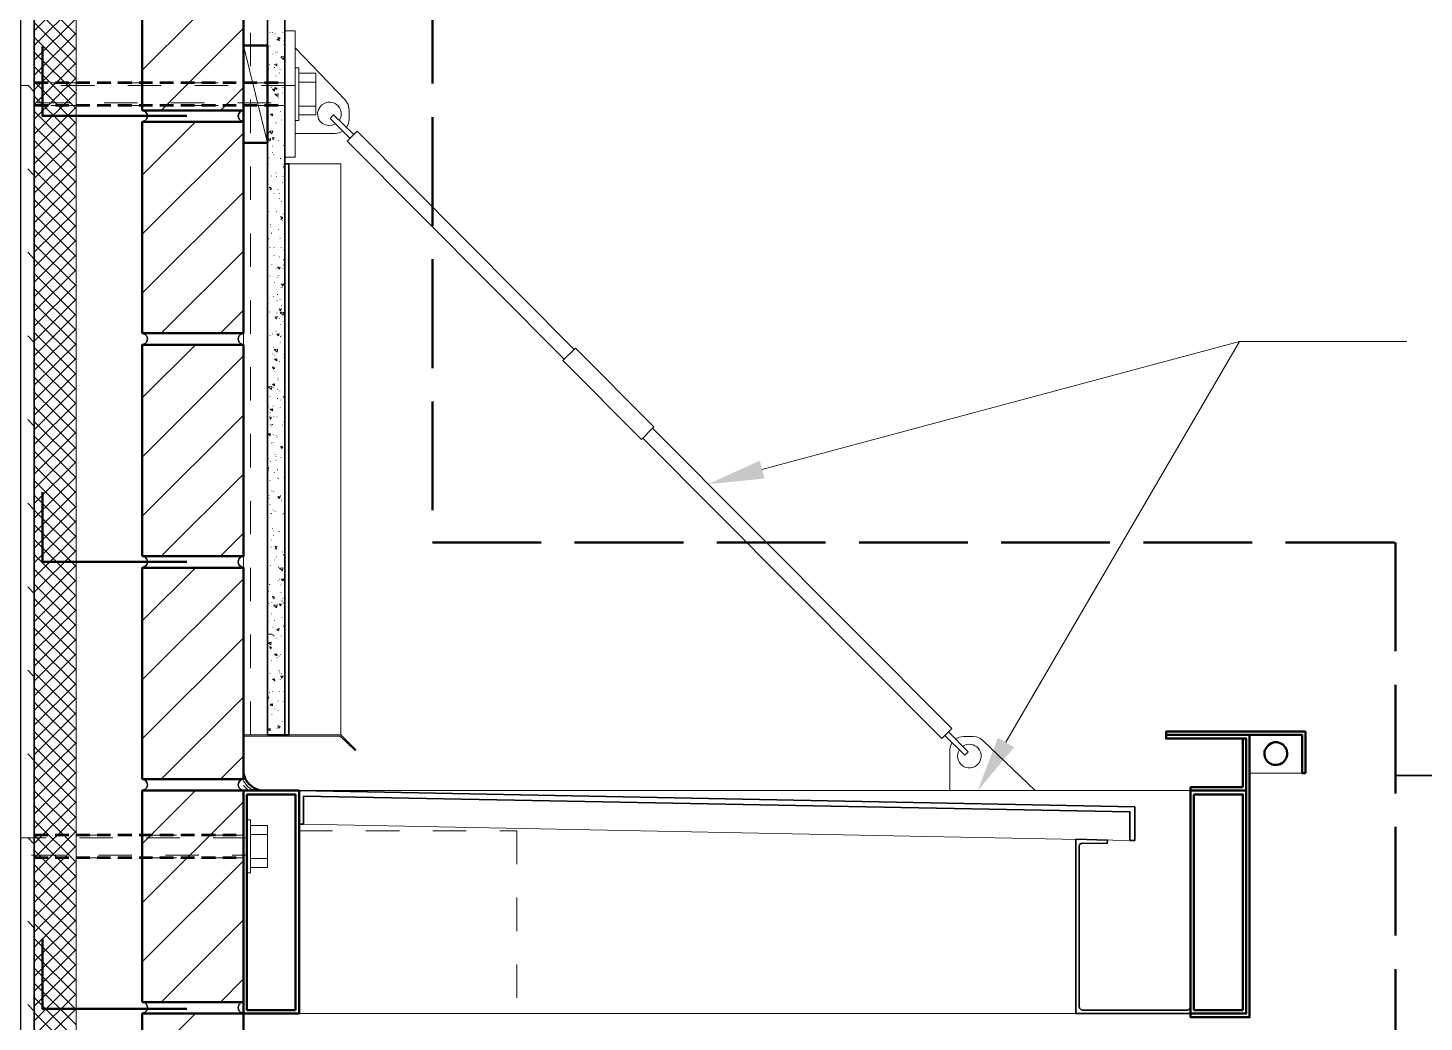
# Model space of a CAD drawing. Header units: inches. Extents: x 5 to 516, y -193 to 129.
# Drawn here: x 340.512 to 344.688, y -35.328 to -32.355 of the extents above; entities that cross this region are included whole.
import ezdxf

# ---------------------------------------------------------------- set-up
doc = ezdxf.new("R2010")
doc.units = ezdxf.units.IN
doc.header["$MEASUREMENT"] = 0
doc.linetypes.add('PDF_IMPORT', pattern=[1, 0.8, -0.2])
doc.layers.add('PDF5_Geometry', color=7, linetype='Continuous')
doc.layers.add('PDF5_Solid Fills', color=7, linetype='Continuous')

msp = doc.modelspace()

# ---------------------------------------------------------------- hatches: boundary and pattern name
at = {"layer": 'PDF5_Solid Fills', "transparency": 33554559}
for points in [[(340.5365054, -43.3156769), (340.5321397, -43.3156769), (340.5321397, -44.6301215), (340.5365841, -44.625677), (340.536584, -25.9690092), (340.5354729, -25.9690092)], [(340.5310275, -32.5145646), (340.5310275, -32.5223423), (340.5732497, -32.5223432), (340.5732497, -32.5145646)], [(340.5943594, -32.5145646), (340.5943594, -32.5223423), (340.6354705, -32.5223432), (340.6354705, -32.5145646)], [(340.6565836, -32.5145646), (340.6565836, -32.5223423), (340.6976947, -32.5223432), (340.6976947, -32.5145646)], [(340.7188078, -32.5145646), (340.7188078, -32.5223423), (340.7610301, -32.5223432), (340.7610301, -32.5145646)], [(340.7810275, -32.5145646), (340.7810275, -32.5223423), (340.8232497, -32.5223432), (340.8232497, -32.5145646)], [(340.8443594, -32.5145646), (340.8443594, -32.5223423), (340.8854705, -32.5223432), (340.8854705, -32.5145646)], [(340.9065836, -32.5145646), (340.9065836, -32.5223423), (340.9476947, -32.5223432), (340.9476947, -32.5145646)], [(340.9688078, -32.5145646), (340.9688078, -32.5223423), (341.0110301, -32.5223432), (341.0110301, -32.5145646)], [(341.0310275, -32.5145646), (341.0310275, -32.5223423), (341.0732498, -32.5223432), (341.0732498, -32.5145646)], [(341.0943594, -32.5145646), (341.0943594, -32.5223423), (341.1354705, -32.5223432), (341.1354705, -32.5145646)], [(341.1565836, -32.5145646), (341.1565836, -32.5223423), (341.1976948, -32.5223432), (341.1976948, -32.5145646)], [(341.2188079, -32.5145646), (341.2188079, -32.5223423), (341.2610301, -32.5223432), (341.2610301, -32.5145646)], [(340.5310275, -32.582343), (340.5310275, -32.5901208), (340.5732497, -32.5901204), (340.5732497, -32.582343)], [(340.5943594, -32.582343), (340.5943594, -32.5901208), (340.6354705, -32.5901204), (340.6354705, -32.582343)], [(340.6565836, -32.582343), (340.6565836, -32.5901208), (340.6976947, -32.5901204), (340.6976947, -32.582343)], [(340.7188078, -32.582343), (340.7188078, -32.5901208), (340.7610301, -32.5901204), (340.7610301, -32.582343)], [(340.7810275, -32.582343), (340.7810275, -32.5901208), (340.8232497, -32.5901204), (340.8232497, -32.582343)], [(340.8443594, -32.582343), (340.8443594, -32.5901208), (340.8854705, -32.5901204), (340.8854705, -32.582343)], [(340.9065836, -32.582343), (340.9065836, -32.5901208), (340.9476947, -32.5901204), (340.9476947, -32.582343)], [(340.9688078, -32.582343), (340.9688078, -32.5901208), (341.0110301, -32.5901204), (341.0110301, -32.582343)], [(341.0310275, -32.582343), (341.0310275, -32.5901208), (341.0732498, -32.5901204), (341.0732498, -32.582343)], [(341.0943594, -32.582343), (341.0943594, -32.5901208), (341.1354705, -32.5901204), (341.1354705, -32.582343)], [(341.1565836, -32.582343), (341.1565836, -32.5901208), (341.1976948, -32.5901204), (341.1976948, -32.582343)], [(341.2188079, -32.582343), (341.2188079, -32.5901208), (341.2610301, -32.5901204), (341.2610301, -32.582343)], [(340.5310275, -34.7645647), (340.5310275, -34.7723425), (340.5732497, -34.7723433), (340.5732497, -34.7645647)], [(340.5932517, -34.7645647), (340.5932517, -34.7723425), (340.6354739, -34.7723433), (340.6354739, -34.7645647)], [(340.6565836, -34.7645647), (340.6565836, -34.7723425), (340.6976947, -34.7723433), (340.6976947, -34.7645647)], [(340.7188078, -34.7645647), (340.7188078, -34.7723425), (340.7599189, -34.7723433), (340.7599189, -34.7645647)], [(340.7810275, -34.7645647), (340.7810275, -34.7723425), (340.8232497, -34.7723433), (340.8232497, -34.7645647)], [(340.8443594, -34.7645647), (340.8443594, -34.7723425), (340.8854705, -34.7723433), (340.8854705, -34.7645647)], [(340.9065836, -34.7645647), (340.9065836, -34.7723425), (340.9476947, -34.7723433), (340.9476947, -34.7645647)], [(340.9688078, -34.7645647), (340.9688078, -34.7723425), (341.0110301, -34.7723433), (341.0110301, -34.7645647)], [(341.0310275, -34.7645647), (341.0310275, -34.7723425), (341.0732498, -34.7723433), (341.0732498, -34.7645647)], [(341.0943594, -34.7645647), (341.0943594, -34.7723425), (341.1354705, -34.7723433), (341.1354705, -34.7645647)], [(340.5310275, -34.8323432), (340.5310275, -34.8401209), (340.5732497, -34.8401206), (340.5732497, -34.8323432)], [(340.5932517, -34.8323432), (340.5932517, -34.8401209), (340.6354739, -34.8401206), (340.6354739, -34.8323432)], [(340.6565836, -34.8323432), (340.6565836, -34.8401209), (340.6976947, -34.8401206), (340.6976947, -34.8323432)], [(340.7188078, -34.8323432), (340.7188078, -34.8401209), (340.7599189, -34.8401206), (340.7599189, -34.8323432)], [(340.7810275, -34.8323432), (340.7810275, -34.8401209), (340.8232497, -34.8401206), (340.8232497, -34.8323432)], [(340.8443594, -34.8323432), (340.8443594, -34.8401209), (340.8854705, -34.8401206), (340.8854705, -34.8323432)], [(340.9065836, -34.8323432), (340.9065836, -34.8401209), (340.9476947, -34.8401206), (340.9476947, -34.8323432)], [(340.9688078, -34.8323432), (340.9688078, -34.8401209), (341.0110301, -34.8401206), (341.0110301, -34.8323432)], [(341.0310275, -34.8323432), (341.0310275, -34.8401209), (341.0732498, -34.8401206), (341.0732498, -34.8323432)], [(341.0943594, -34.8323432), (341.0943594, -34.8401209), (341.1354705, -34.8401206), (341.1354705, -34.8323432)]]:
    msp.add_hatch(color=256, dxfattribs=at).paths.add_polyline_path(points)

# ---------------------------------------------------------------- linework, layer by layer
at = {"layer": 'PDF5_Geometry', "lineweight": 35}
for points in [[(340.4899169, -44.6356774), (340.4899169, -25.9690092), (340.531028, -25.9690092), (340.531028, -44.6356774)], [(341.2288041, -34.4690099), (341.2288041, -25.9690092), (341.2810263, -25.9690092), (341.2810263, -34.4690099)], [(341.2921405, -32.761232), (341.2921405, -34.4690099), (341.2810294, -34.4690099), (341.2810294, -32.761232)]]:
    msp.add_lwpolyline(points, close=True, dxfattribs=at)
at = {"layer": 'PDF5_Geometry', "lineweight": 15}
for points in [[(341.2288041, -34.4690099), (341.2288041, -25.9690092), (341.1565818, -25.9690092), (341.1565818, -34.4690099)], [(340.6565836, -44.6356774), (340.6565836, -30.6767868), (340.531028, -30.6767868), (340.531028, -44.6356774)]]:
    msp.add_lwpolyline(points, close=True, dxfattribs=at)
at = {"layer": 'PDF5_Geometry', "linetype": 'PDF_IMPORT', "lineweight": 15, "ltscale": 0.084444}
msp.add_lwpolyline([(341.1776928, -34.4690099), (341.1776928, -25.9690087)], dxfattribs=at)
at = {"layer": 'PDF5_Geometry', "lineweight": 50}
for points in [[(340.8543601, -32.6012319), (340.8543601, -31.9690097), (341.1565824, -31.9690097), (341.1565824, -32.6012319)], [(341.1565836, -32.6978978), (341.1565836, -32.4067866), (341.2288059, -32.4067866), (341.2288059, -32.6978978)], [(340.8543601, -33.2678987), (340.8543601, -32.6356764), (341.1565824, -32.6356764), (341.1565824, -33.2678987)], [(340.8543601, -33.9345654), (340.8543601, -33.3023431), (341.1565824, -33.3023431), (341.1565824, -33.9345654)], [(340.8543601, -34.6012321), (340.8543601, -33.9690099), (341.1565824, -33.9690099), (341.1565824, -34.6012321)], [(344.1465832, -34.6256758), (344.1465832, -34.4801203), (344.1565832, -34.4801203), (344.1565832, -34.6356758), (343.9899165, -34.6356758), (343.9899165, -34.6256758)], [(340.8543601, -35.2678988), (340.8543601, -34.6356766), (341.1565824, -34.6356766), (341.1565824, -35.2678988)], [(340.8543601, -35.9345655), (340.8543601, -35.3023433), (341.1565824, -35.3023433), (341.1565824, -35.9345655)]]:
    msp.add_lwpolyline(points, close=True, dxfattribs=at)
at = {"layer": 'PDF5_Geometry', "linetype": 'PDF_IMPORT', "lineweight": 50, "ltscale": 0.406667}
msp.add_lwpolyline([(344.6032505, -33.893454), (344.6032505, -35.4967876), (339.6232486, -35.4967878), (339.6232493, -32.1956757), (341.7221374, -32.1956762), (341.72214, -33.8934535), (344.6032515, -33.893454)], dxfattribs=at)
at = {"layer": 'PDF5_Geometry', "lineweight": 15}
for points in [[(340.8543601, -32.4812315), (341.1565824, -32.1790092)], [(340.5310275, -32.3634539), (340.6565831, -32.2378984)], [(340.6565836, -32.3745646), (340.531028, -32.2501201)], [(340.5310275, -32.4067866), (340.6565831, -32.2823422)], [(340.6565836, -32.4190095), (340.531028, -32.2934539)], [(340.5310275, -32.4512315), (340.6565831, -32.3267871)], [(340.6565836, -32.4634533), (340.531028, -32.3378977)], [(340.9110279, -32.6012311), (341.1565835, -32.3556755)], [(341.2810276, -32.7412317), (341.2810276, -32.3634539), (341.3110276, -32.3634539)], [(341.3110297, -32.3634539), (341.3110297, -32.7412317), (341.2810297, -32.7412317)], [(340.5310275, -32.4956753), (340.6565831, -32.3701197)], [(340.6565836, -32.5067871), (340.531028, -32.3823427)], [(341.2288041, -32.6978984), (341.1565818, -32.4067872)], [(341.2365849, -32.3678982), (341.2365849, -32.3667871)], [(341.2432491, -32.3678982), (341.2432491, -32.3667871)], [(341.2521376, -32.3734535), (341.2521376, -32.3723424)], [(341.2632505, -32.3867872), (341.2632505, -32.3934539), (341.2565838, -32.3890094)], [(341.2632505, -32.3867875), (341.2565838, -32.3890097)], [(341.2665826, -32.3845642), (341.2599159, -32.382342)], [(341.2665828, -32.3845651), (341.2621383, -32.3901207), (341.2599161, -32.3823429)], [(341.2743634, -32.3690093), (341.2743634, -32.3678982)], [(341.2765833, -32.4045645), (341.2765833, -32.4034534)], [(341.2776955, -32.3945649), (341.2776955, -32.3934538)], [(340.5310275, -32.5401202), (340.6565831, -32.4145646)], [(340.6565836, -32.5512309), (340.531028, -32.4267864)], [(341.2365849, -32.4090099), (341.2365849, -32.4078988)], [(341.2454734, -32.4334534), (341.2454734, -32.4323422)], [(341.2532498, -32.4290091), (341.2532498, -32.427898)], [(341.2588062, -32.426787), (341.2588062, -32.4256759)], [(341.2788055, -32.4401205), (341.2765833, -32.4490094), (341.2688055, -32.4412316)], [(341.2788077, -32.4401198), (341.2688077, -32.4412309)], [(341.3110297, -32.4145652), (341.4610297, -32.5701208)], [(340.5310275, -32.583454), (340.6565831, -32.4590096)], [(340.6565836, -32.5956758), (340.531028, -32.4701202)], [(341.2321407, -32.4790093), (341.2321407, -32.4778982)], [(341.2343605, -32.4645655), (341.2343605, -32.4634544)], [(341.2565818, -32.462342), (341.2565818, -32.4678975), (341.2499152, -32.4634531)], [(341.2565818, -32.4623422), (341.2499152, -32.4634533)], [(341.2499177, -32.473454), (341.2499177, -32.4723429)], [(341.2643627, -32.49012), (341.2643627, -32.4890089)], [(341.2665826, -32.4801204), (341.2665826, -32.4790093)], [(341.3110297, -32.6312321), (341.3221408, -32.6312321), (341.3221408, -32.4734544), (341.3110297, -32.4734544)], [(341.3221381, -32.49012), (341.3732492, -32.49012)], [(341.3732494, -32.614565), (341.3732494, -32.4901206)], [(340.5310275, -32.5456755), (340.5121386, -32.5256755)], [(340.5310275, -32.6278978), (340.6565831, -32.5034534)], [(340.5310275, -32.5190088), (340.5310275, -32.5178977)], [(340.6565836, -32.6401207), (340.531028, -32.5145651)], [(341.0876953, -32.6012311), (341.1565842, -32.5323422)], [(341.2321407, -32.520121), (341.2321407, -32.5190099)], [(341.239917, -32.5323428), (341.239917, -32.5312316)], [(341.257694, -32.5345649), (341.2510274, -32.5323427)], [(341.2576953, -32.5345647), (341.254362, -32.5390091), (341.2510286, -32.5323425)], [(341.2532498, -32.4990096), (341.2532498, -32.4978985)], [(341.2743634, -32.5334538), (341.2743634, -32.5323427)], [(341.3221381, -32.5167867), (341.3732492, -32.5167867)], [(340.5310275, -32.6723427), (340.6565831, -32.5478983)], [(340.6565836, -32.6845644), (340.531028, -32.5590089)], [(341.2499177, -32.5367867), (341.2499177, -32.5434534), (341.243251, -32.5378979)], [(341.2499177, -32.536787), (341.243251, -32.5378981)], [(341.2610261, -32.5512309), (341.2510261, -32.552342)], [(341.2610295, -32.5512316), (341.2599184, -32.5601205), (341.2510295, -32.5523428)], [(341.2621383, -32.5645648), (341.2621383, -32.5634537)], [(341.2743634, -32.5501209), (341.2743634, -32.5490098)], [(341.4654713, -32.6523424), (341.4710269, -32.6412313), (341.4732491, -32.627898), (341.4732491, -32.6001202), (341.4699157, -32.5834535), (341.4610269, -32.5701202)], [(340.5310275, -32.7167876), (340.6565831, -32.5912321)], [(340.6565836, -32.7278983), (340.531028, -32.6034538)], [(341.2299163, -32.5756766), (341.2299163, -32.5745655)], [(341.2299163, -32.6034544), (341.2299163, -32.6023433)], [(341.2432491, -32.6112316), (341.2432491, -32.6178982), (341.2376935, -32.6123427)], [(341.2432491, -32.6112318), (341.2376935, -32.6123429)], [(341.2465856, -32.5856762), (341.2465856, -32.5845651)], [(341.2676948, -32.6045643), (341.2676948, -32.6034532)], [(341.2810276, -32.5867872), (341.2810276, -32.5856761)], [(341.3221381, -32.5890094), (341.3732492, -32.5890094)], [(341.3221381, -32.614565), (341.3732492, -32.614565)], [(341.4865849, -32.6734538), (341.4265849, -32.6145649), (341.4165849, -32.625676), (341.4754738, -32.6845649)], [(340.5310275, -32.7612314), (340.6565831, -32.6356758)], [(340.6565836, -32.7723432), (340.531028, -32.6478987)], [(340.8543601, -32.7945645), (341.013249, -32.6356756)], [(341.2532498, -32.6390096), (341.2532498, -32.6378985)], [(341.2710268, -32.63012), (341.2710268, -32.6290088)], [(341.2799154, -32.6512313), (341.2799154, -32.6501202)], [(341.4121389, -32.6467877), (341.4221389, -32.6456766), (341.4321389, -32.6412321)], [(340.5310275, -32.8045652), (340.6565831, -32.6801208)], [(340.6565836, -32.8167869), (340.531028, -32.6912314)], [(340.8543601, -32.9712319), (341.1565824, -32.6690097)], [(341.237696, -32.6856764), (341.2365849, -32.692343), (341.2310294, -32.6867875)], [(341.2376971, -32.6856755), (341.2310305, -32.6867866)], [(341.2332483, -32.6678985), (341.2332483, -32.6667873)], [(341.2443613, -32.662342), (341.2343613, -32.6634531)], [(341.2443636, -32.6623428), (341.2421414, -32.6712317), (341.2343636, -32.6634539)], [(341.2388048, -32.6690095), (341.2388048, -32.6678984)], [(341.2488055, -32.6834534), (341.24325, -32.6823423)], [(341.2488068, -32.6834543), (341.2454734, -32.6890098), (341.2432512, -32.6823432)], [(341.2610261, -32.692343), (341.2610261, -32.6912319)], [(341.2799154, -32.6956762), (341.2799154, -32.6945651)], [(341.3110297, -32.6701206), (341.4310297, -32.6701206), (341.443252, -32.6678984), (341.4543631, -32.6634539)], [(342.1165831, -33.3456758), (341.4665831, -32.6934535)], [(341.4665835, -32.6934541), (341.4965835, -32.6634541)], [(342.1454731, -33.3156759), (341.4965841, -32.6634536)], [(340.5310275, -32.849009), (340.6565831, -32.7245645)], [(340.6565836, -32.8612318), (340.531028, -32.7356763)], [(341.2432491, -32.707898), (341.2432491, -32.7067868)], [(341.2432491, -32.7278983), (341.2432491, -32.7267872)], [(341.2476933, -32.7345647), (341.2476933, -32.7334536)], [(341.2776955, -32.7067869), (341.2776955, -32.7056758)], [(340.5310275, -32.7956756), (340.5121386, -32.7756756)], [(340.5310275, -32.8934539), (340.6565831, -32.7678983)], [(340.6565836, -32.9045646), (340.531028, -32.7801201)], [(341.2310274, -32.7612312), (341.2299163, -32.7667867), (341.2288052, -32.7667867)], [(341.2310285, -32.7612314), (341.2288062, -32.7612314)], [(341.2332483, -32.7445654), (341.2332483, -32.7434543)], [(341.2676948, -32.7456753), (341.2676948, -32.7445642)], [(341.2754711, -32.7623425), (341.2754711, -32.7612313)], [(341.2810265, -32.7734541), (341.2799154, -32.7767874), (341.276582, -32.7690097)], [(341.2810276, -32.771231), (341.2765831, -32.7690088)], [(341.2921405, -32.7612314), (341.447696, -32.7612314), (341.447696, -34.4690093), (341.2921405, -34.4690093)], [(340.5310275, -32.9378977), (340.6565831, -32.8123421)], [(340.6565836, -32.9490095), (340.531028, -32.824565)], [(341.2410292, -32.7978988), (341.2410292, -32.7967877)], [(341.254362, -32.7890092), (341.254362, -32.7878981)], [(341.2554742, -32.800121), (341.2554742, -32.7990098)], [(341.2732512, -32.817898), (341.2732512, -32.8167869)], [(341.2754711, -32.7990088), (341.2754711, -32.7978977)], [(340.5310275, -32.9812315), (340.6565831, -32.856787)], [(340.8543601, -33.1478982), (341.1565824, -32.8456759)], [(341.2410292, -32.8334541), (341.2343625, -32.8312318)], [(341.2410305, -32.8334538), (341.2376971, -32.8390094), (341.2343638, -32.8312316)], [(341.2488055, -32.8512311), (341.2488055, -32.85012)], [(341.2610261, -32.8390094), (341.2610261, -32.8378983)], [(341.2643627, -32.8501201), (341.2643627, -32.8490089)], [(341.2643627, -32.8656761), (341.2643627, -32.864565)], [(340.5310275, -33.0256764), (340.6565831, -32.9012319)], [(340.6565836, -32.9934532), (340.531028, -32.8678977)], [(341.2321407, -32.9034535), (341.2321407, -32.9023424)], [(341.2554742, -32.9045646), (341.2554742, -32.9034534)], [(341.2710268, -32.8734536), (341.2710268, -32.8723425)], [(340.5310275, -33.0701202), (340.6565831, -32.9445646)], [(340.6565836, -33.0378981), (340.531028, -32.9123426)], [(341.2376971, -32.9434541), (341.2376971, -32.942343)], [(341.2388048, -32.9501205), (341.2388048, -32.9490094)], [(341.2743602, -32.9212314), (341.2710268, -32.926787), (341.2688046, -32.9190092)], [(341.268807, -32.9290091), (341.268807, -32.927898)], [(341.2743634, -32.9212317), (341.2688079, -32.9190095)], [(341.2732512, -32.9312313), (341.2732512, -32.9301202)], [(341.2754711, -32.9112321), (341.2754711, -32.910121)], [(340.5310275, -33.1145651), (340.6565831, -32.9890095)], [(340.6565836, -33.082343), (340.531028, -32.9567875)], [(341.2288041, -32.9878979), (341.2321374, -32.9834534)], [(341.2321407, -32.9834536), (341.2288073, -32.9823425)], [(341.2410292, -32.9690098), (341.2410292, -32.9678987)], [(341.2621383, -32.957898), (341.2621383, -32.9567869)], [(341.2665826, -32.9845647), (341.2665826, -32.9834536)], [(341.2788077, -32.9712319), (341.2788077, -32.9701208)], [(341.2799154, -32.9634533), (341.2799154, -32.9623422)], [(340.5310275, -33.0456756), (340.5121386, -33.0256756)], [(340.5310275, -33.15901), (340.6565831, -33.0334544)], [(340.6565836, -33.1256757), (340.531028, -33.0012313)], [(340.9110279, -33.2678978), (341.1565835, -33.0223422)], [(341.2354727, -33.0112314), (341.2354727, -33.0101203)], [(341.2488055, -33.0112314), (341.2488055, -33.0101203)], [(341.2699192, -33.0123425), (341.2699192, -33.0112314)], [(341.2776955, -33.0190089), (341.2776955, -33.0178978)], [(340.6565836, -33.1701206), (340.531028, -33.0456762)], [(341.2421414, -33.0634538), (341.2421414, -33.0623427)], [(341.2488055, -33.035676), (341.2488055, -33.0345649)], [(341.254362, -33.0745644), (341.254362, -33.0734533)], [(341.2665826, -33.0712312), (341.2599159, -33.069009)], [(341.2665838, -33.0712322), (341.2632505, -33.0756766), (341.2599172, -33.06901)], [(341.2599184, -33.0723423), (341.2599184, -33.0712312)], [(341.2643627, -33.0401203), (341.2643627, -33.0390091)], [(341.2754711, -33.0745644), (341.2754711, -33.0734533)], [(341.2810276, -33.0456756), (341.2765831, -33.0467867)], [(341.2810276, -33.0512309), (341.2765831, -33.0467865)], [(341.2765833, -33.0645648), (341.2765833, -33.0634537)], [(340.5310275, -33.2023427), (340.6565831, -33.0778982)], [(340.6565836, -33.2145655), (340.531028, -33.08901)], [(341.2365849, -33.0967869), (341.2365849, -33.0956758)], [(341.2499177, -33.1167872), (341.2499177, -33.1156761)], [(341.257694, -33.1012311), (341.257694, -33.10012)], [(341.2621383, -33.0956758), (341.2621383, -33.0945647)], [(340.5310275, -33.2467876), (340.6565831, -33.1223431)], [(340.6565836, -33.2590093), (340.531028, -33.1334537)], [(341.2465856, -33.1578978), (341.2465856, -33.1567867)], [(341.2588062, -33.1523424), (341.2588062, -33.1512313)], [(341.2765822, -33.1201202), (341.2754711, -33.1256757), (341.2699155, -33.1212313)], [(341.2765833, -33.1201204), (341.2699166, -33.1212315)], [(341.2699192, -33.1323421), (341.2699192, -33.131231)], [(341.2732512, -33.13012), (341.2732512, -33.1290089)], [(340.5310275, -33.2912313), (340.6565831, -33.1656758)], [(340.6565836, -33.3023431), (340.531028, -33.1778987)], [(341.0876953, -33.2678978), (341.1565842, -33.1990089)], [(341.2310285, -33.1790092), (341.2310285, -33.177898)], [(341.257694, -33.1712317), (341.257694, -33.1701206)], [(341.2699181, -33.1945649), (341.268807, -33.2012316), (341.2632514, -33.195676)], [(341.2699192, -33.1945652), (341.2632525, -33.1956763)], [(341.2665826, -33.1667874), (341.2665826, -33.1656763)], [(341.2710268, -33.1856756), (341.2710268, -33.1845644)], [(341.2799154, -33.1934541), (341.2799154, -33.192343)], [(340.5310275, -33.3356762), (340.6565831, -33.2101207)], [(340.6565836, -33.3467869), (340.531028, -33.2223424)], [(341.2288041, -33.222343), (341.2288041, -33.2212319)], [(341.2343605, -33.2045648), (341.2343605, -33.2034537)], [(341.257694, -33.2201209), (341.2521385, -33.2190097)], [(341.2576953, -33.2201206), (341.254362, -33.2256762), (341.2521398, -33.2190095)], [(341.2565818, -33.207898), (341.2565818, -33.2067869)], [(341.257694, -33.2178976), (341.257694, -33.2167865)], [(341.2643627, -33.2234541), (341.2643627, -33.2223429)], [(341.2765822, -33.2045644), (341.2754711, -33.2134533), (341.2665822, -33.2056756)], [(341.2765833, -33.2045648), (341.2665833, -33.2056759)], [(341.268807, -33.2412311), (341.268807, -33.24012)], [(341.272139, -33.2056759), (341.272139, -33.2045648)], [(341.2754711, -33.2323426), (341.2754711, -33.2312315)], [(340.5310275, -33.2956756), (340.5121386, -33.2756756)], [(340.5310275, -33.3790089), (340.6565831, -33.2545645)], [(340.6565836, -33.3912318), (340.531028, -33.2656762)], [(341.2365849, -33.2756764), (341.2365849, -33.2745653)], [(341.2432491, -33.2701211), (341.2432491, -33.26901)], [(341.254362, -33.2634536), (341.254362, -33.2623424)], [(341.2632494, -33.2690097), (341.2621383, -33.2756764), (341.2565828, -33.2701209)], [(341.2632505, -33.2690089), (341.2565838, -33.27012)], [(341.2676948, -33.2790096), (341.2676948, -33.2778985)], [(341.2710268, -33.2767875), (341.2710268, -33.2756764)], [(340.5310275, -33.4234538), (340.6565831, -33.2990094)], [(340.6565836, -33.4356756), (340.531028, -33.31012)], [(340.8543601, -33.4612312), (341.013249, -33.3023423)], [(341.2476933, -33.3101206), (341.2476933, -33.3090095)], [(341.2588052, -33.3156756), (341.257694, -33.3245645), (341.2488052, -33.3167867)], [(341.2588062, -33.3156759), (341.2488062, -33.316787)], [(341.2521376, -33.3190091), (341.2521376, -33.317898)], [(341.2665826, -33.2967867), (341.2665826, -33.2956756)], [(342.3843628, -33.5478985), (342.3476961, -33.5856763), (342.1121405, -33.3490096), (342.1499183, -33.3123429)], [(342.3843624, -33.5478989), (342.149918, -33.3123433)], [(342.7076951, -33.675676), (344.1365841, -33.2923426), (344.6365842, -33.2923426)], [(343.4376959, -34.4912312), (344.1365849, -33.2923423)], [(340.5310275, -33.4678976), (340.6565831, -33.342342)], [(340.6565836, -33.4790094), (340.531028, -33.354565)], [(340.8543601, -33.6378986), (341.1565824, -33.3356764)], [(341.2443613, -33.3301209), (341.2443613, -33.3290098)], [(341.2565818, -33.3445645), (341.2565818, -33.3501201), (341.2499152, -33.3456757)], [(341.2565818, -33.3445648), (341.2499152, -33.3456759)], [(341.2510299, -33.3356762), (341.2510299, -33.3345651)], [(341.2643627, -33.3523422), (341.2643627, -33.3512311)], [(341.2788077, -33.331232), (341.2788077, -33.3301209)], [(341.2788077, -33.3401205), (341.2788077, -33.3390094)], [(340.5310275, -33.5123425), (340.6565831, -33.3867869)], [(340.6565836, -33.5234532), (340.531028, -33.3990087)], [(341.2499177, -33.3701204), (341.243251, -33.3678982)], [(341.249919, -33.3701202), (341.2465856, -33.3756757), (341.2432523, -33.367898)], [(341.2499177, -33.3745647), (341.2499177, -33.3734536)], [(341.2510299, -33.3823421), (341.2510299, -33.381231)], [(341.2599184, -33.4023425), (341.2599184, -33.4012313)], [(341.2610261, -33.4078978), (341.2610261, -33.4067867)], [(340.5310275, -33.5567874), (340.6565831, -33.4312318)], [(340.6565836, -33.5678981), (340.531028, -33.4434536)], [(341.2421403, -33.4267867), (341.2410292, -33.4356756), (341.2321403, -33.4278978)], [(341.2421414, -33.426787), (341.2321414, -33.4278982)], [(341.2499177, -33.4190094), (341.2499177, -33.4245649), (341.243251, -33.4201205)], [(341.2499177, -33.4190096), (341.243251, -33.4201207)], [(341.2476933, -33.4301202), (341.2476933, -33.4290091)], [(341.2588062, -33.4356756), (341.2588062, -33.4345645)], [(341.2654749, -33.441232), (341.2654749, -33.4401209)], [(340.5310275, -33.6001201), (340.6565831, -33.4756757)], [(340.6565836, -33.612343), (340.531028, -33.4867874)], [(341.2321407, -33.489009), (341.2321407, -33.4878979)], [(341.2365849, -33.456787), (341.2365849, -33.4556758)], [(341.2454734, -33.4856758), (341.2454734, -33.4845647)], [(341.2588062, -33.4634534), (341.2588062, -33.4623422)], [(341.2665826, -33.4901201), (341.2665826, -33.489009)], [(341.268807, -33.4678976), (341.268807, -33.4667865)], [(341.2810265, -33.46012), (341.2799154, -33.4634534), (341.276582, -33.4556756)], [(341.2810276, -33.456787), (341.2765831, -33.4556758)], [(340.5310275, -33.5456756), (340.5121386, -33.5256756)], [(340.5310275, -33.644565), (340.6565831, -33.5201206)], [(340.6565836, -33.6567867), (340.531028, -33.5312312)], [(340.8543601, -33.8145649), (341.1565824, -33.5123427)], [(341.2410292, -33.5201211), (341.2354736, -33.5178989)], [(341.2410305, -33.5201209), (341.2376971, -33.5256764), (341.2354749, -33.5178987)], [(341.2432491, -33.4934533), (341.2365824, -33.4945644)], [(341.2432491, -33.4934541), (341.2432491, -33.5001208), (341.2365824, -33.4945652)], [(341.2365849, -33.5056761), (341.2365849, -33.504565)], [(341.2476933, -33.5178978), (341.2476933, -33.5167867)], [(341.2565818, -33.5190089), (341.2565818, -33.5178978)], [(341.2776955, -33.5334539), (341.2776955, -33.5323428)], [(340.5310275, -33.6890099), (340.6565831, -33.5634544)], [(340.6565836, -33.7001206), (340.531028, -33.5756761)], [(341.2365849, -33.5678978), (341.2365849, -33.5745645), (341.2310294, -33.5690089)], [(341.2365849, -33.5678981), (341.2310294, -33.5690092)], [(341.2388048, -33.5412314), (341.2388048, -33.5401202)], [(341.2410292, -33.5456756), (341.2410292, -33.5445645)], [(341.2432491, -33.5412314), (341.2432491, -33.5401202)], [(341.2454734, -33.5712313), (341.2454734, -33.5701202)], [(341.254362, -33.5745645), (341.254362, -33.5734534)], [(341.2732512, -33.5423424), (341.2732512, -33.5412313)], [(343.2454735, -34.4801206), (343.2754735, -34.4501206), (342.381029, -33.5523428)], [(340.5310275, -33.7334537), (340.6565831, -33.6078981)], [(341.2410292, -33.5967869), (341.2410292, -33.5956758)], [(341.2454734, -33.5945648), (341.2454734, -33.5934537)], [(341.257694, -33.5790087), (341.257694, -33.5778976)], [(341.2743602, -33.6078985), (341.2710268, -33.612343), (341.2688046, -33.6056763)], [(341.2743634, -33.6078987), (341.2688079, -33.6056765)], [(341.2799154, -33.5956759), (341.2799154, -33.5945647)], [(343.2454736, -34.4801206), (342.3510291, -33.5812316)], [(340.5310275, -33.7767875), (340.6565831, -33.6523431)], [(340.6565836, -33.7445655), (340.531028, -33.620121)], [(341.2310274, -33.6434537), (341.2299163, -33.6490093), (341.2288052, -33.6490093)], [(341.2310285, -33.643454), (341.2288062, -33.643454)], [(341.2376971, -33.6523425), (341.2376971, -33.6512314)], [(341.2521376, -33.63012), (341.2521376, -33.6290089)], [(341.2532498, -33.6367876), (341.2532498, -33.6356764)], [(341.2532498, -33.6490093), (341.2532498, -33.6478982)], [(341.268807, -33.6390097), (341.268807, -33.6378986)], [(340.5310275, -33.8212313), (340.6565831, -33.6967868)], [(340.6565836, -33.7890092), (340.531028, -33.6634537)], [(340.9110279, -33.9345645), (341.1565835, -33.689009)], [(341.2332483, -33.6701207), (341.2288039, -33.6690096)], [(341.2332496, -33.6701205), (341.2299163, -33.6745649), (341.2288052, -33.6745649)], [(341.2321407, -33.6790092), (341.2321407, -33.6778981)], [(341.2499177, -33.6856756), (341.2499177, -33.6845645)], [(341.2588062, -33.6767871), (341.2588062, -33.675676)], [(341.2599184, -33.7012316), (341.2599184, -33.7001205)], [(341.2621383, -33.7023427), (341.2621383, -33.7012316)], [(341.2788077, -33.7001206), (341.2788077, -33.6990095)], [(340.5310275, -33.8656762), (340.6565831, -33.7401206)], [(340.6565836, -33.8334541), (340.531028, -33.7078986)], [(341.2299163, -33.7412312), (341.2299163, -33.74012)], [(341.2354727, -33.707898), (341.2354727, -33.7067869)], [(341.2421414, -33.7401201), (341.2421414, -33.739009)], [(341.2476933, -33.7412312), (341.2476933, -33.74012)], [(340.5310275, -33.7956756), (340.5121386, -33.7756756)], [(340.5310275, -33.91012), (340.6565831, -33.7845644)], [(340.6565836, -33.8767869), (340.531028, -33.7523424)], [(341.2332483, -33.753454), (341.2332483, -33.7523429)], [(341.2332483, -33.7634536), (341.2332483, -33.7623425)], [(341.2354727, -33.7801207), (341.2354727, -33.7790096)], [(341.2665826, -33.7567872), (341.2599159, -33.7556761)], [(341.2665838, -33.756787), (341.2632505, -33.7623425), (341.2599172, -33.7556759)], [(341.2676948, -33.7545651), (341.2676948, -33.753454)], [(341.2710268, -33.7678979), (341.2710268, -33.7667868)], [(340.6565836, -33.9212318), (340.531028, -33.7967873)], [(341.2299163, -33.8256767), (341.2299163, -33.8245656)], [(341.2310285, -33.8190092), (341.2310285, -33.817898)], [(341.2388048, -33.8067874), (341.2388048, -33.8056763)], [(341.2410292, -33.8078985), (341.2410292, -33.8067874)], [(341.2454734, -33.7967867), (341.2454734, -33.7956756)], [(341.2521376, -33.801231), (341.2521376, -33.8001199)], [(341.2754711, -33.8090096), (341.2754711, -33.8078985)], [(341.2765833, -33.8078985), (341.2765833, -33.8067874)], [(340.5310275, -33.9545649), (340.6565831, -33.8290093)], [(340.6565836, -33.9656755), (340.531028, -33.8412311)], [(341.0876953, -33.9345645), (341.1565842, -33.8656757)], [(341.2432491, -33.8523423), (341.2432491, -33.8512312)], [(341.2476933, -33.8601209), (341.2476933, -33.8590098)], [(341.2632505, -33.8612319), (341.2632505, -33.8601208)], [(341.2799154, -33.8334541), (341.2799154, -33.832343)], [(340.5310275, -33.9978987), (340.6565831, -33.8734542)], [(340.6565836, -34.0101204), (340.531028, -33.8845649)], [(341.239917, -33.8867876), (341.239917, -33.8856765)], [(341.239917, -33.9078978), (341.239917, -33.9067867)], [(341.2465856, -33.8723426), (341.2465856, -33.8712315)], [(341.2521376, -33.9112322), (341.2521376, -33.910121)], [(341.257694, -33.9067868), (341.2521385, -33.9045645)], [(341.2576953, -33.9067865), (341.254362, -33.9123421), (341.2521398, -33.9045643)], [(340.5310275, -34.0423425), (340.6565831, -33.917898)], [(340.6565836, -34.0545653), (340.531028, -33.9290098)], [(341.2510299, -33.9467874), (341.2510299, -33.9456763)], [(341.254362, -33.9145654), (341.254362, -33.9134542)], [(341.2554742, -33.9378977), (341.2554742, -33.9367866)], [(341.2732512, -33.9223428), (341.2732512, -33.9212317)], [(341.2810276, -33.9278981), (341.2765831, -33.9290093)], [(341.2810276, -33.9334535), (341.2765831, -33.929009)], [(341.2788077, -33.9512317), (341.2788077, -33.9501206)], [(340.5310275, -34.0867874), (340.6565831, -33.9612318)], [(340.6565836, -34.097898), (340.531028, -33.9734536)], [(340.8543601, -34.1278979), (341.013249, -33.969009)], [(341.2376971, -33.9634534), (341.2376971, -33.9623423)], [(341.2621383, -33.9678977), (341.2621383, -33.9667865)], [(341.2743623, -33.9690095), (341.2732512, -33.9778984), (341.2643623, -33.9701206)], [(341.2743634, -33.9690099), (341.2643634, -33.970121)], [(340.5310275, -34.0456757), (340.5121386, -34.0256757)], [(340.5310275, -34.1312323), (340.6565831, -34.0056767)], [(340.6565836, -34.1423429), (340.531028, -34.0178985)], [(340.8543601, -34.3045653), (341.1565824, -34.0023431)], [(341.2343605, -34.019009), (341.2343605, -34.0178978)], [(341.2354727, -34.0201211), (341.2354727, -34.01901)], [(341.2610261, -34.0078983), (341.2610261, -34.0067872)], [(341.2643627, -34.003454), (341.2643627, -34.0023429)], [(341.268807, -34.0212311), (341.268807, -34.02012)], [(341.2765822, -34.0023427), (341.2754711, -34.0078983), (341.2699155, -34.0034538)], [(341.2765833, -34.002343), (341.2699166, -34.0034541)], [(341.2765833, -34.0067872), (341.2765833, -34.0056761)], [(340.5310275, -34.174565), (340.6565831, -34.0501205)], [(340.6565836, -34.1867878), (340.531028, -34.0612323)], [(341.2321407, -34.0412314), (341.2321407, -34.0401203)], [(341.2332483, -34.0756767), (341.2332483, -34.0745656)], [(341.2421414, -34.0734534), (341.2421414, -34.0723423)], [(341.2499177, -34.0567875), (341.243251, -34.0545652)], [(341.249919, -34.0567872), (341.2465856, -34.0623428), (341.2432523, -34.054565)], [(341.2699181, -34.0767875), (341.268807, -34.0834542), (341.2632514, -34.0778986)], [(341.2699192, -34.0767866), (341.2632525, -34.0778978)], [(341.2699192, -34.0434535), (341.2699192, -34.0423424)], [(341.2710268, -34.0690092), (341.2710268, -34.0678981)], [(341.2732512, -34.0690092), (341.2732512, -34.0678981)], [(341.2743634, -34.0623428), (341.2743634, -34.0612317)], [(341.2765833, -34.0745645), (341.2765833, -34.0734534)], [(340.5310275, -34.2190099), (340.6565831, -34.0945654)], [(340.6565836, -34.2312316), (340.531028, -34.105676)], [(341.2410292, -34.1078988), (341.2410292, -34.1067876)], [(341.257694, -34.080121), (341.247694, -34.0812321)], [(341.2576964, -34.0801206), (341.2554742, -34.0890095), (341.2476964, -34.0812317)], [(341.272139, -34.1178983), (341.272139, -34.1167872)], [(340.5310275, -34.2634536), (340.6565831, -34.1378981)], [(340.6565836, -34.2745654), (340.531028, -34.150121)], [(341.2310285, -34.1312323), (341.2310285, -34.1301212)], [(341.2454734, -34.1467872), (341.2454734, -34.1456761)], [(341.2499177, -34.1267869), (341.2499177, -34.1256758)], [(341.2632494, -34.1512312), (341.2621383, -34.1578979), (341.2565828, -34.1523423)], [(341.2632505, -34.1512315), (341.2565838, -34.1523426)], [(341.2810265, -34.1467871), (341.2799154, -34.1490093), (341.276582, -34.1423427)], [(341.2810276, -34.143454), (341.2765831, -34.1423429)], [(340.5310275, -34.3078985), (340.6565831, -34.182343)], [(340.6565836, -34.3190092), (340.531028, -34.1945647)], [(340.8543601, -34.4812316), (341.1565824, -34.1790094)], [(341.2399159, -34.1912317), (341.2388048, -34.2001206), (341.2299159, -34.1923428)], [(341.2299163, -34.1856756), (341.2299163, -34.1845645)], [(341.239917, -34.1912321), (341.229917, -34.1923432)], [(341.2465856, -34.1734539), (341.2454745, -34.1701206), (341.2421412, -34.1678983), (341.2310301, -34.1678983)], [(341.2488055, -34.1734539), (341.2488055, -34.1723428)], [(341.2565818, -34.1801203), (341.2565818, -34.1790092)], [(341.2699192, -34.1734539), (341.2699192, -34.1723428)], [(340.5310275, -34.3523423), (340.6565831, -34.2267867)], [(340.6565836, -34.3634541), (340.531028, -34.2390096)], [(341.4910303, -34.5156767), (341.4465858, -34.4723433), (341.158808, -34.4723433), (341.1565858, -34.4712322), (341.1565858, -34.2223433), (341.158808, -34.2223433), (341.158808, -34.4667878), (341.1599192, -34.46901), (341.1610303, -34.46901)], [(341.2410292, -34.206787), (341.2354736, -34.2045648)], [(341.2410305, -34.2067868), (341.2376971, -34.2112313), (341.2354749, -34.2045646)], [(341.2565818, -34.2267871), (341.2565818, -34.2323427), (341.2499152, -34.2278982)], [(341.2565818, -34.2267873), (341.2499152, -34.2278984)], [(341.257694, -34.2390091), (341.257694, -34.2378979)], [(341.2632505, -34.2334537), (341.2632505, -34.2323426)], [(341.2676948, -34.2290095), (341.2676948, -34.2278984)], [(340.5310275, -34.2956757), (340.5121386, -34.2756757)], [(340.5310275, -34.3956761), (340.6565831, -34.2712317)], [(340.6565836, -34.4078979), (340.531028, -34.2823423)], [(341.2365849, -34.2856761), (341.2365849, -34.284565)], [(341.2410292, -34.2467877), (341.2410292, -34.2456765)], [(341.2632505, -34.2778986), (341.2632505, -34.2767875)], [(341.2654749, -34.284565), (341.2654749, -34.2834539)], [(341.2710268, -34.2867872), (341.2710268, -34.285676)], [(340.5310275, -34.4401199), (340.6565831, -34.3156755)], [(340.6565836, -34.4523428), (340.531028, -34.3267872)], [(341.2499177, -34.301231), (341.243251, -34.3023421)], [(341.2499177, -34.3012319), (341.2499177, -34.3067875), (341.243251, -34.302343)], [(341.2510299, -34.3078985), (341.2510299, -34.3067874)], [(341.2665826, -34.3045653), (341.2665826, -34.3034542)], [(341.2754711, -34.2934536), (341.2688044, -34.2923424)], [(341.2754713, -34.2934533), (341.2710268, -34.2990089), (341.2688046, -34.2923422)], [(340.5310275, -34.4845648), (340.6565831, -34.3590092)], [(340.9110279, -34.6012313), (341.1565835, -34.3556757)], [(341.2332483, -34.3556766), (341.2288039, -34.3545655)], [(341.2332496, -34.3556764), (341.2299163, -34.361232), (341.2288052, -34.3601209)], [(341.2343605, -34.3423427), (341.2343605, -34.3412316)], [(341.2432491, -34.3390095), (341.2432491, -34.3378984)], [(341.2610261, -34.3678984), (341.2610261, -34.3667873)], [(341.2632505, -34.3401206), (341.2632505, -34.3390095)], [(341.2754711, -34.3701205), (341.2754711, -34.3690094)], [(341.2776955, -34.3401206), (341.2776955, -34.3390095)], [(340.5310275, -34.5290097), (340.6565831, -34.4034541)], [(340.6565836, -34.4956755), (340.531028, -34.371231)], [(341.2432491, -34.3756756), (341.2432491, -34.3823422), (341.2365824, -34.3767867)], [(341.2432491, -34.3756758), (341.2365824, -34.3767869)], [(341.2388048, -34.3823422), (341.2388048, -34.3812311)], [(341.2421414, -34.4078979), (341.2421414, -34.4067868)], [(341.2510299, -34.3923429), (341.2510299, -34.3912318)], [(341.2610261, -34.3956761), (341.2610261, -34.394565)], [(341.2799154, -34.41012), (341.2799154, -34.4090089)], [(340.5310275, -34.5723424), (340.6565831, -34.447898)], [(340.6565836, -34.5401204), (340.531028, -34.4156759)], [(341.2365849, -34.4501204), (341.2365849, -34.456787), (341.2299183, -34.4512315)], [(341.2365849, -34.4501206), (341.2299183, -34.4512317)], [(341.257694, -34.4512317), (341.257694, -34.4501206)], [(341.2588062, -34.4467874), (341.2588062, -34.4456763)], [(341.2665826, -34.4434542), (341.2599159, -34.441232)], [(341.2665838, -34.443454), (341.2632505, -34.4490096), (341.2599172, -34.4412318)], [(341.272139, -34.4290093), (341.272139, -34.4278981)], [(340.5310275, -34.6167873), (340.6565831, -34.4923429)], [(340.6565836, -34.5845653), (340.531028, -34.4590097)], [(341.4910292, -34.5156758), (341.4932514, -34.5134536), (341.4476959, -34.4690091), (341.1610292, -34.4690091)], [(341.2354727, -34.4690099), (341.2354727, -34.4678988)], [(343.314362, -34.5301208), (343.254362, -34.4712319)], [(343.2654728, -34.4601202), (343.3243617, -34.5201202), (343.3143617, -34.5301202)], [(343.2765835, -34.4923434), (343.2710279, -34.5034545), (343.2699168, -34.5156767)], [(343.3110276, -34.4734542), (343.2988054, -34.4756764), (343.2865832, -34.4812319)], [(343.3688053, -34.4856759), (343.3599164, -34.4790092), (343.3499164, -34.4745648), (343.3399164, -34.4734537), (343.3110275, -34.4734537)], [(343.5254735, -34.6356766), (343.3688069, -34.4856766)], [(340.5310275, -34.5456757), (340.5121386, -34.5256757)], [(340.5310275, -34.6612322), (340.6565831, -34.5356767)], [(340.6565836, -34.629009), (340.531028, -34.5034535)], [(341.0876953, -34.6012313), (341.1565842, -34.5323424)], [(343.2699171, -34.5156758), (343.2699171, -34.6356758)], [(340.6565836, -34.6723429), (340.531028, -34.5478984)], [(340.5310275, -34.705676), (340.6565831, -34.5801204)], [(340.6565836, -34.7167878), (340.531028, -34.5923433)], [(341.1565836, -34.6067866), (341.1688059, -34.6234533), (341.1854725, -34.6356755)], [(341.1565836, -34.6201205), (341.1721392, -34.6356761)], [(344.3232506, -34.5834542), (344.1665839, -34.5834542)], [(340.5310275, -34.7490098), (340.6565831, -34.6245654)], [(340.6565836, -34.7612315), (340.531028, -34.6367871)], [(340.8543601, -34.7945647), (341.013249, -34.6356758)], [(341.3210305, -34.6356766), (343.9899195, -34.6356766)], [(340.5310275, -34.7934536), (340.6565831, -34.6690091)], [(340.6565836, -34.8056764), (340.531028, -34.6801209)], [(340.8543601, -34.9712321), (341.1565824, -34.6690098)], [(340.5310275, -34.8378985), (340.6565831, -34.713454)], [(340.6565836, -34.8501202), (340.531028, -34.7245647)], [(341.1665844, -34.8812323), (341.1776955, -34.8812323), (341.1776955, -34.7234545), (341.1665844, -34.7234545)], [(341.1776928, -34.7401202), (341.2288039, -34.7401202)], [(341.2288041, -34.8656763), (341.2288041, -34.7401207)], [(343.8076956, -34.7845651), (341.3365843, -34.7356762)], [(340.5310275, -34.7956757), (340.5121386, -34.7756757)], [(340.5310275, -34.8823423), (340.6565831, -34.7567867)], [(340.5310275, -34.769009), (340.5310275, -34.7678979)], [(340.6565836, -34.8934541), (340.531028, -34.7690096)], [(341.1776928, -34.7667869), (341.2288039, -34.7667869)], [(340.5310275, -34.9267872), (340.6565831, -34.8012316)], [(340.6565836, -34.9378978), (340.531028, -34.8134534)], [(340.5310275, -34.8367874), (340.5310275, -34.8356763)], [(340.5310275, -34.970121), (340.6565831, -34.8456765)], [(340.6565836, -34.9823427), (340.531028, -34.8567872)], [(340.8543601, -35.1478983), (341.1565824, -34.8456761)], [(341.1776928, -34.8390096), (341.2288039, -34.8390096)], [(341.1776928, -34.8656763), (341.2288039, -34.8656763)], [(340.5310275, -35.0145648), (340.6565831, -34.8901203)], [(340.6565836, -35.0267876), (340.531028, -34.9012321)], [(340.5310275, -35.0590097), (340.6565831, -34.9334541)], [(340.6565836, -35.0701203), (340.531028, -34.9456759)], [(340.5310275, -35.1034546), (340.6565831, -34.977899)], [(340.6565836, -35.1145652), (340.531028, -34.9901208)], [(340.5310275, -35.0456757), (340.5121386, -35.0256757)], [(340.5310275, -35.1467873), (340.6565831, -35.0223428)], [(340.6565836, -35.1590101), (340.531028, -35.0334546)], [(340.9110279, -35.267898), (341.1565835, -35.0223424)], [(340.5310275, -35.1912322), (340.6565831, -35.0667877)], [(340.6565836, -35.2034539), (340.531028, -35.0778983)], [(340.5310275, -35.2356759), (340.6565831, -35.1112315)], [(340.5310275, -35.2801208), (340.6565831, -35.1545653)], [(340.6565836, -35.2478988), (340.531028, -35.1223432)], [(340.5310275, -35.3245646), (340.6565831, -35.199009)], [(340.6565836, -35.2912315), (340.531028, -35.166787)], [(341.0876953, -35.267898), (341.1565842, -35.1990091)], [(340.5310275, -35.3678984), (340.6565831, -35.243454)], [(340.6565836, -35.3356764), (340.531028, -35.2112319)], [(340.5310275, -35.2956758), (340.5121386, -35.2756758)], [(340.5310275, -35.4123422), (340.6565831, -35.2878978)], [(340.6565836, -35.3801202), (340.531028, -35.2545646)], [(340.6565836, -35.4245651), (340.531028, -35.2990095)], [(340.8543601, -35.4612314), (341.013249, -35.3023425)], [(341.3232503, -35.3023433), (343.9899172, -35.3023433)]]:
    msp.add_lwpolyline(points, dxfattribs=at)
at = {"layer": 'PDF5_Geometry', "lineweight": 50}
for points in [[(340.9876971, -32.6178982), (340.5554748, -32.6178982), (340.5554748, -32.4101204)], [(340.9876971, -33.9512317), (340.5554748, -33.9512317), (340.5554748, -33.7434539)], [(343.9165846, -34.4690092), (343.9165846, -34.4590092), (344.3332513, -34.4590092), (344.3332513, -34.5834536)], [(344.1665846, -35.3023433), (344.1665846, -35.3134544), (343.9899179, -35.3134544), (343.9899179, -35.3023433), (344.1565846, -35.3023433), (344.1565846, -34.480121), (343.9165846, -34.480121), (343.9165846, -34.4690099), (344.1665846, -34.4690099), (344.1665846, -35.3134544)], [(344.1665846, -34.4690099), (344.3232513, -34.4690099), (344.3232513, -34.5834543), (344.3332513, -34.5834543)], [(341.1565836, -34.5845653), (341.1632503, -34.6023431), (341.1743614, -34.6167875), (341.1888059, -34.6278986), (341.2065837, -34.6356764)], [(341.3232503, -35.2923433), (341.3232503, -35.3023433), (341.3232503, -34.6356766), (341.1565836, -34.6356766), (341.1565836, -35.3023433), (341.3232503, -35.3023433)], [(341.1665818, -34.6467872), (341.3121374, -34.6467872), (341.3121374, -35.2923429)], [(341.1665844, -34.6467872), (341.1665844, -35.2923429)], [(344.1565839, -35.2923433), (344.1565839, -35.3023433), (344.1565839, -34.6356766), (343.9899172, -34.6356766), (343.9899172, -35.3023433), (344.1565839, -35.3023433)], [(343.9999165, -34.6467872), (344.1465832, -34.6467872), (344.1465832, -35.2923429)], [(343.9999179, -34.6467872), (343.9999179, -35.2923429)], [(340.9876971, -35.2878983), (340.5554748, -35.2878983), (340.5554748, -35.0801205)], [(341.3121374, -35.2923426), (341.1665818, -35.2923426)], [(344.1465832, -35.2923426), (343.9999165, -35.2923426)]]:
    msp.add_lwpolyline(points, dxfattribs=at)
at = {"layer": 'PDF5_Geometry', "linetype": 'PDF_IMPORT', "lineweight": 15, "ltscale": 0.083333}
for points in [[(341.3110297, -32.5267874), (340.3399162, -32.5267874), (340.2599162, -32.5467874)], [(340.2599184, -32.5578984), (340.3399184, -32.5790095), (341.3110274, -32.5790087)], [(341.1665844, -34.7767876), (340.3232513, -34.7767876), (340.2432513, -34.7978987)], [(340.243249, -34.8078986), (340.323249, -34.8290097), (341.1665842, -34.8290088)]]:
    msp.add_lwpolyline(points, dxfattribs=at)
at = {"layer": 'PDF5_Geometry', "linetype": 'PDF_IMPORT', "lineweight": 15, "ltscale": 0.042222}
for points in [[(341.2810276, -32.5190088), (340.5521372, -32.5190088)], [(341.2810276, -32.5867872), (340.5521372, -32.5867872)], [(341.1565836, -34.769009), (340.5521406, -34.769009)], [(341.1565836, -34.8367874), (340.5521406, -34.8367874)]]:
    msp.add_lwpolyline(points, dxfattribs=at)
at = {"layer": 'PDF5_Geometry', "lineweight": 0}
for points in [[(341.2810276, -32.5145646), (341.2810276, -32.5223423)], [(341.1565836, -34.7645647), (341.1565836, -34.7723425)], [(341.1565836, -34.8323432), (341.1565836, -34.8401209)]]:
    msp.add_lwpolyline(points, dxfattribs=at)
at = {"layer": 'PDF5_Geometry', "lineweight": 35}
for points in [[(340.8543601, -32.6356764), (340.8621379, -32.6323431), (340.8676935, -32.6267875), (340.8699157, -32.6178986), (340.8676935, -32.6101209), (340.8621379, -32.6034542), (340.8543601, -32.601232)], [(341.1565836, -32.6012311), (341.1488059, -32.6034533), (341.1432503, -32.61012), (341.1410281, -32.6178978), (341.1432503, -32.6267867), (341.1488059, -32.6323422), (341.1565836, -32.6356756)], [(340.8543601, -33.3023431), (340.8621379, -33.2990098), (340.8676935, -33.2934542), (340.8699157, -33.2845654), (340.8676935, -33.2767876), (340.8621379, -33.2701209), (340.8543601, -33.2678987)], [(341.1565836, -33.2678978), (341.1488059, -33.27012), (341.1432503, -33.2767867), (341.1410281, -33.2845645), (341.1432503, -33.2934534), (341.1488059, -33.2990089), (341.1565836, -33.3023423)], [(340.8543601, -33.9690099), (340.8621379, -33.9656765), (340.8676935, -33.960121), (340.8699157, -33.9512321), (340.8676935, -33.9434543), (340.8621379, -33.9367876), (340.8543601, -33.9345654)], [(341.1565836, -33.9345645), (341.1488059, -33.9367868), (341.1432503, -33.9434534), (341.1410281, -33.9512312), (341.1432503, -33.9601201), (341.1488059, -33.9656757), (341.1565836, -33.969009)], [(340.8543601, -34.6356766), (340.8621379, -34.6323432), (340.8676935, -34.6267877), (340.8699157, -34.6178988), (340.8676935, -34.610121), (340.8621379, -34.6034543), (340.8543601, -34.6012321)], [(341.1565836, -34.6012313), (341.1488059, -34.6034535), (341.1432503, -34.6101202), (341.1410281, -34.6178979), (341.1432503, -34.6267868), (341.1488059, -34.6323424), (341.1565836, -34.6356757)], [(344.6032505, -34.5901206), (345.3299173, -34.5901206)], [(341.3365831, -34.6523426), (341.3365831, -34.7356759), (341.3232498, -34.7356759)], [(343.8232505, -34.6845646), (341.3232503, -34.6356757)], [(341.3232503, -34.7356759), (341.3232503, -34.6356759)], [(343.8076956, -34.7845652), (343.8076956, -34.6990096), (341.3365843, -34.6523429)], [(343.8076956, -34.7845651), (343.8232512, -34.7845651), (343.8232512, -34.6845651)], [(343.6465838, -34.7812314), (343.7410283, -34.7834536), (343.7399172, -34.7934536), (343.667695, -34.7923425)], [(343.9899172, -35.3023433), (343.6465838, -35.3023433), (343.6465838, -34.7812322)], [(343.6676945, -34.7923425), (343.662139, -34.7934536), (343.6576945, -34.796787), (343.6565834, -34.8023425)], [(343.6565838, -34.802343), (343.6565838, -35.2812319), (343.657695, -35.2867875), (343.6621394, -35.2912319), (343.6665839, -35.292343)], [(340.8543601, -35.3023433), (340.8621379, -35.29901), (340.8676935, -35.2934544), (340.8699157, -35.2845655), (340.8676935, -35.2767877), (340.8621379, -35.2701211), (340.8543601, -35.2678988)], [(341.1565836, -35.267898), (341.1488059, -35.2701202), (341.1432503, -35.2767869), (341.1410281, -35.2845647), (341.1432503, -35.2934535), (341.1488059, -35.2990091), (341.1565836, -35.3023424)], [(343.6665846, -35.2923426), (343.9799179, -35.2923426), (343.9843624, -35.2912315), (343.9888068, -35.286787), (343.9899179, -35.2812315)], [(343.6465831, -35.3023433), (343.9899165, -35.3023433)]]:
    msp.add_lwpolyline(points, dxfattribs=at)
at = {"layer": 'PDF5_Geometry', "lineweight": 50}
msp.add_lwpolyline([(344.212139, -34.5145654, 1.153009687), (344.2788057, -34.5256765), (344.2776946, -34.5145654), (344.2732501, -34.5056765)], format="xyb", dxfattribs=at)
at = {"layer": 'PDF5_Geometry', "linetype": 'PDF_IMPORT', "lineweight": 15, "ltscale": 0.044444}
msp.add_lwpolyline([(341.3232503, -35.3023433), (341.3232503, -34.7556767), (341.9743624, -34.7556762), (341.9743621, -35.3023428), (341.3232512, -35.3023433)], dxfattribs=at)
at = {"layer": 'PDF5_Geometry', "lineweight": 15}
for centre, radius, start, end in [((341.4143611, -32.6114424), 0.0350172, 325.5876405, 142.4913251), ((343.3282212, -34.5323425), 0.0353257, 149.7845274, 123.9036575)]:
    msp.add_arc(centre, radius, start, end, dxfattribs=at)
for points in [[(341.3865833, -32.590121), (341.3681203, -32.6123803), (341.3837685, -32.6452692), (341.4121389, -32.6467877)], [(340.4576956, -33.3501206), (340.5440845, -33.2550651), (340.4427326, -33.1161577), (340.3254734, -33.1678984)], [(340.4576956, -34.495676), (340.5438623, -34.4012871), (340.4426771, -34.2615278), (340.3254734, -34.3134537)], [(340.3254743, -35.2078987), (340.4271595, -35.2536764), (340.5255484, -35.1507875), (340.4765854, -35.0501209)]]:
    msp.add_open_spline(points, degree=3, dxfattribs=at)
at = {"layer": 'PDF5_Geometry', "lineweight": 50}
msp.add_open_spline([(344.2732501, -34.5056765), (344.2542131, -34.4818802), (344.2248797, -34.4879173), (344.212139, -34.5145654)], degree=3, dxfattribs=at)
at = {"layer": 'PDF5_Solid Fills', "lineweight": 15, "transparency": 33554559}
msp.add_solid([(340.5354718, -25.9690092), (340.5365829, -44.6356774), (340.5354718, -44.6356774)], dxfattribs=at)
at = {"layer": 'PDF5_Solid Fills', "lineweight": 50, "transparency": 33554559}
for points in [[(342.7154737, -33.7023427), (342.5465848, -33.7190094), (342.7010292, -33.6490094)], [(343.4621394, -34.5056762), (343.3532505, -34.6356762), (343.4132505, -34.4778984)]]:
    msp.add_solid(points, dxfattribs=at)

doc.saveas('drawing.dxf')
